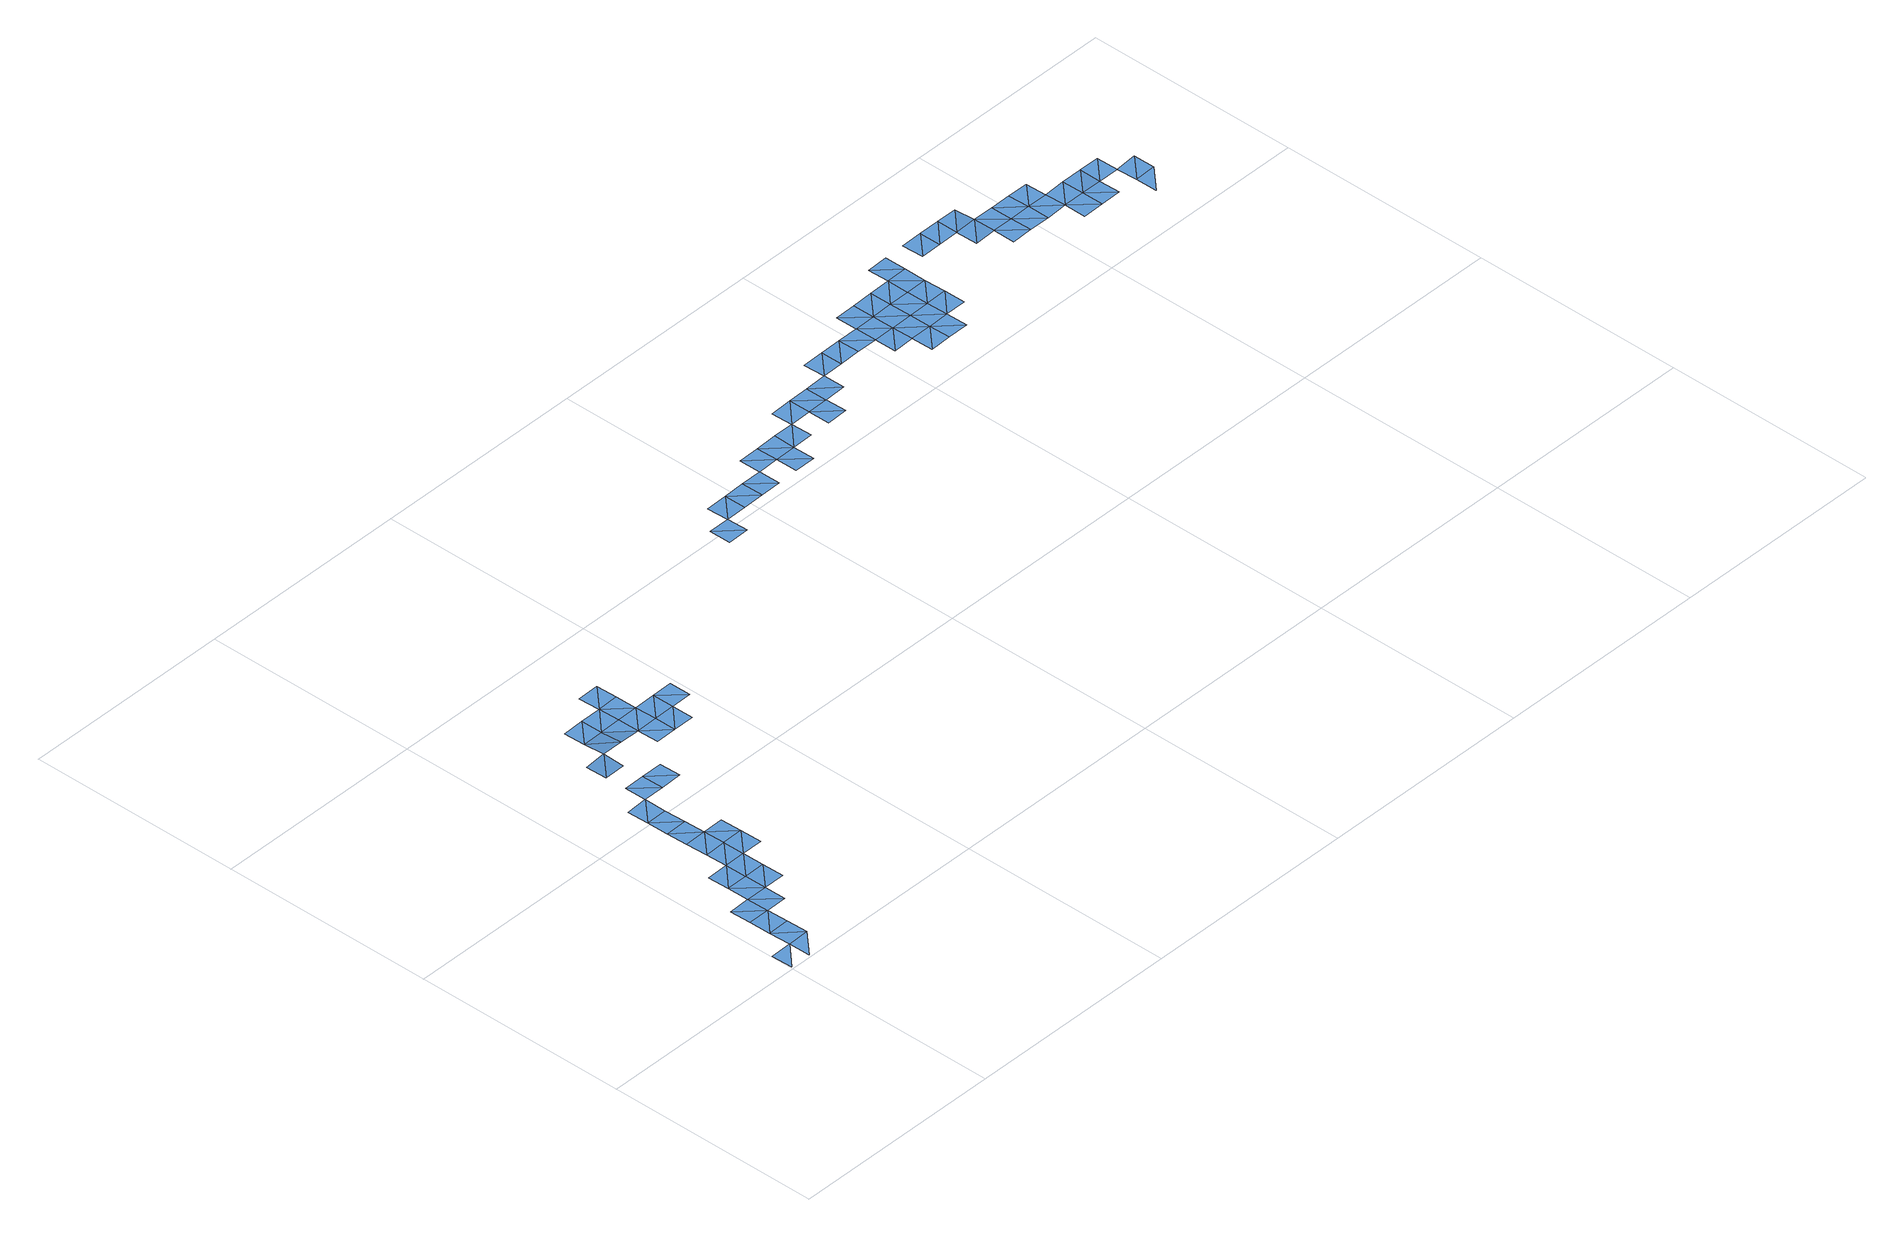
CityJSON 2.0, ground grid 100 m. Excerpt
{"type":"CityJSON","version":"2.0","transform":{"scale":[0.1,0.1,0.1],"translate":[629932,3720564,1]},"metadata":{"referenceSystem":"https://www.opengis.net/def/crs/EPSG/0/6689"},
"CityObjects":{
"waterbody1":{"type":"WaterBody","attributes":{"name":"福岡県津波浸水想定図","class":"1140","function":"2","WaterBodyTsunamiRiskAttribute.description":"1","WaterBodyTsunamiRiskAttribute.rank":"1"},"geometry":[{"type":"MultiSurface","lod":"1","boundaries":[[[0,1,2]],[[3,4,1]],[[1,5,3]],[[3,6,4]],[[7,4,8]],[[4,6,8]],[[8,9,10]],[[10,11,12]],[[10,9,11]],[[13,12,11]],[[13,11,14]],[[11,15,14]],[[16,13,17]],[[13,14,17]],[[18,19,20]],[[19,21,20]],[[18,22,19]],[[23,21,24]],[[17,25,22]],[[21,19,24]],[[26,25,17]],[[23,27,28]],[[25,19,22]],[[29,27,23]],[[23,24,29]],[[19,25,30]],[[31,32,33]],[[34,35,36]],[[33,37,31]],[[36,35,38]],[[39,40,41]],[[39,42,40]],[[43,44,42]],[[42,45,40]],[[42,44,46]],[[42,46,45]],[[44,47,48]],[[49,46,44]],[[44,48,50]],[[49,44,50]],[[45,46,49]],[[49,51,45]],[[45,52,53]],[[51,52,45]],[[50,48,54]],[[50,55,49]],[[54,48,56]],[[50,54,55]],[[55,54,57]],[[55,57,58]],[[59,60,61]],[[62,60,59]],[[62,63,64]],[[62,65,63]],[[65,66,63]],[[67,63,66]],[[67,66,68]],[[67,68,69]],[[70,69,71]],[[71,72,70]],[[71,73,74]],[[75,72,71]],[[71,74,75]],[[72,75,76]],[[75,77,76]],[[77,75,78]],[[77,79,80]],[[79,77,81]],[[82,83,81]],[[83,84,81]],[[85,84,86]],[[85,86,87]],[[88,89,87]],[[88,87,90]],[[90,91,88]],[[90,92,91]],[[91,92,93]],[[91,93,94]],[[95,93,96]],[[93,95,94]],[[96,97,95]],[[94,98,99]],[[98,94,95]],[[100,101,97]],[[102,101,100]],[[97,101,95]],[[103,99,98]],[[95,104,98]],[[101,104,95]],[[104,105,98]],[[106,101,102]],[[107,104,101]],[[106,107,101]],[[108,105,104]],[[104,107,108]],[[109,105,108]],[[108,107,110]],[[108,111,109]],[[107,112,110]],[[109,111,113]],[[111,108,110]],[[111,114,113]],[[115,113,114]],[[116,115,114]],[[117,118,119]],[[117,120,118]],[[121,122,120]],[[123,122,121]],[[124,125,123]],[[125,126,123]],[[126,125,127]],[[128,126,127]],[[127,129,128]],[[128,130,131]],[[128,129,132]],[[130,128,132]],[[133,134,129]],[[135,132,129]],[[134,136,129]],[[135,129,136]],[[136,134,137]],[[136,138,135]],[[139,136,137]],[[138,136,139]],[[140,138,139]],[[141,140,139]],[[142,143,144]],[[144,145,141]],[[144,143,145]]]}]},
"waterbody2":{"type":"WaterBody","attributes":{"name":"福岡県津波浸水想定図","class":"1140","function":"2","WaterBodyTsunamiRiskAttribute.description":"1","WaterBodyTsunamiRiskAttribute.rank":"2"},"geometry":[{"type":"MultiSurface","lod":"1","boundaries":[[[146,7,8]],[[8,10,146]],[[12,16,147]],[[13,16,12]],[[16,22,18]],[[17,22,16]],[[34,148,27]],[[148,34,36]],[[31,43,39]],[[43,42,39]],[[81,84,79]],[[79,84,85]],[[103,98,149]],[[98,105,149]],[[105,113,149]],[[113,105,109]],[[150,151,119]],[[151,117,119]],[[120,152,118]],[[122,152,120]],[[126,122,123]],[[122,126,153]],[[153,126,128]],[[153,128,131]]]}]}
},
"vertices":[
[7,8,9],[105,110,10],[5,108,9],[205,112,10],[103,210,9],[107,10,9],[203,212,9],[101,310,9],[201,312,9],[301,314,8],[199,412,9],[299,414,9],[197,512,10],[297,514,10],[397,515,8],[399,415,8],[295,613,10],[395,615,9],[293,713,10],[391,815,9],[291,813,9],[289,913,8],[393,715,10],[287,1013,8],[389,915,8],[493,717,9],[495,617,9],[385,1115,11],[285,1113,8],[387,1015,8],[491,817,8],[480,1417,15],[380,1415,10],[382,1315,10],[485,1117,11],[585,1119,10],[483,1217,11],[482,1317,10],[583,1219,10],[478,1517,8],[576,1619,8],[476,1617,8],[578,1519,8],[580,1419,15],[680,1421,9],[676,1621,8],[678,1521,8],[682,1321,8],[781,1323,8],[778,1523,8],[780,1423,8],[776,1623,8],[774,1723,7],[674,1721,7],[880,1425,8],[878,1525,8],[881,1325,8],[979,1427,8],[978,1527,8],[1870,1944,9],[1768,2042,9],[1770,1942,9],[1868,2044,9],[1966,2146,8],[1866,2144,8],[1968,2046,8],[2068,2048,9],[2066,2148,9],[2167,2050,9],[2166,2150,9],[2164,2250,9],[2266,2152,9],[2264,2252,9],[2267,2052,9],[2367,2054,9],[2365,2154,10],[2364,2254,11],[2464,2255,8],[2465,2155,11],[2562,2357,11],[2462,2355,8],[2564,2257,11],[2565,2157,10],[2665,2159,10],[2663,2259,10],[2662,2359,11],[2763,2261,14],[2762,2361,13],[2860,2463,13],[2760,2461,13],[2861,2363,13],[2960,2465,14],[2961,2365,14],[3061,2367,10],[3060,2467,12],[3161,2369,10],[3063,2267,10],[3163,2269,10],[3159,2469,10],[3058,2567,12],[3165,2169,9],[3263,2271,10],[3265,2171,10],[3158,2569,12],[3261,2371,10],[3259,2471,13],[3365,2173,10],[3363,2273,10],[3361,2373,11],[3359,2473,11],[3461,2375,11],[3459,2475,11],[3463,2275,10],[3357,2573,15],[3457,2575,14],[3356,2673,14],[3455,2675,14],[3657,2579,14],[3755,2680,13],[3655,2679,14],[3757,2581,13],[3759,2481,11],[3857,2582,16],[3859,2482,16],[3861,2382,12],[3961,2384,12],[3959,2484,12],[4061,2386,9],[4059,2486,12],[4161,2388,12],[4157,2588,9],[4057,2586,12],[4159,2488,9],[4163,2288,10],[4263,2290,10],[4259,2490,12],[4261,2390,12],[4363,2292,10],[4359,2492,11],[4361,2392,8],[4459,2494,8],[4461,2394,8],[4465,2194,10],[4563,2296,12],[4463,2294,10],[4561,2396,12],
[99,410,9],[195,612,10],[384,1215,11],[3257,2571,13],[3555,2677,14],[3557,2577,14],[3855,2682,11],[3957,2584,12]
]}
